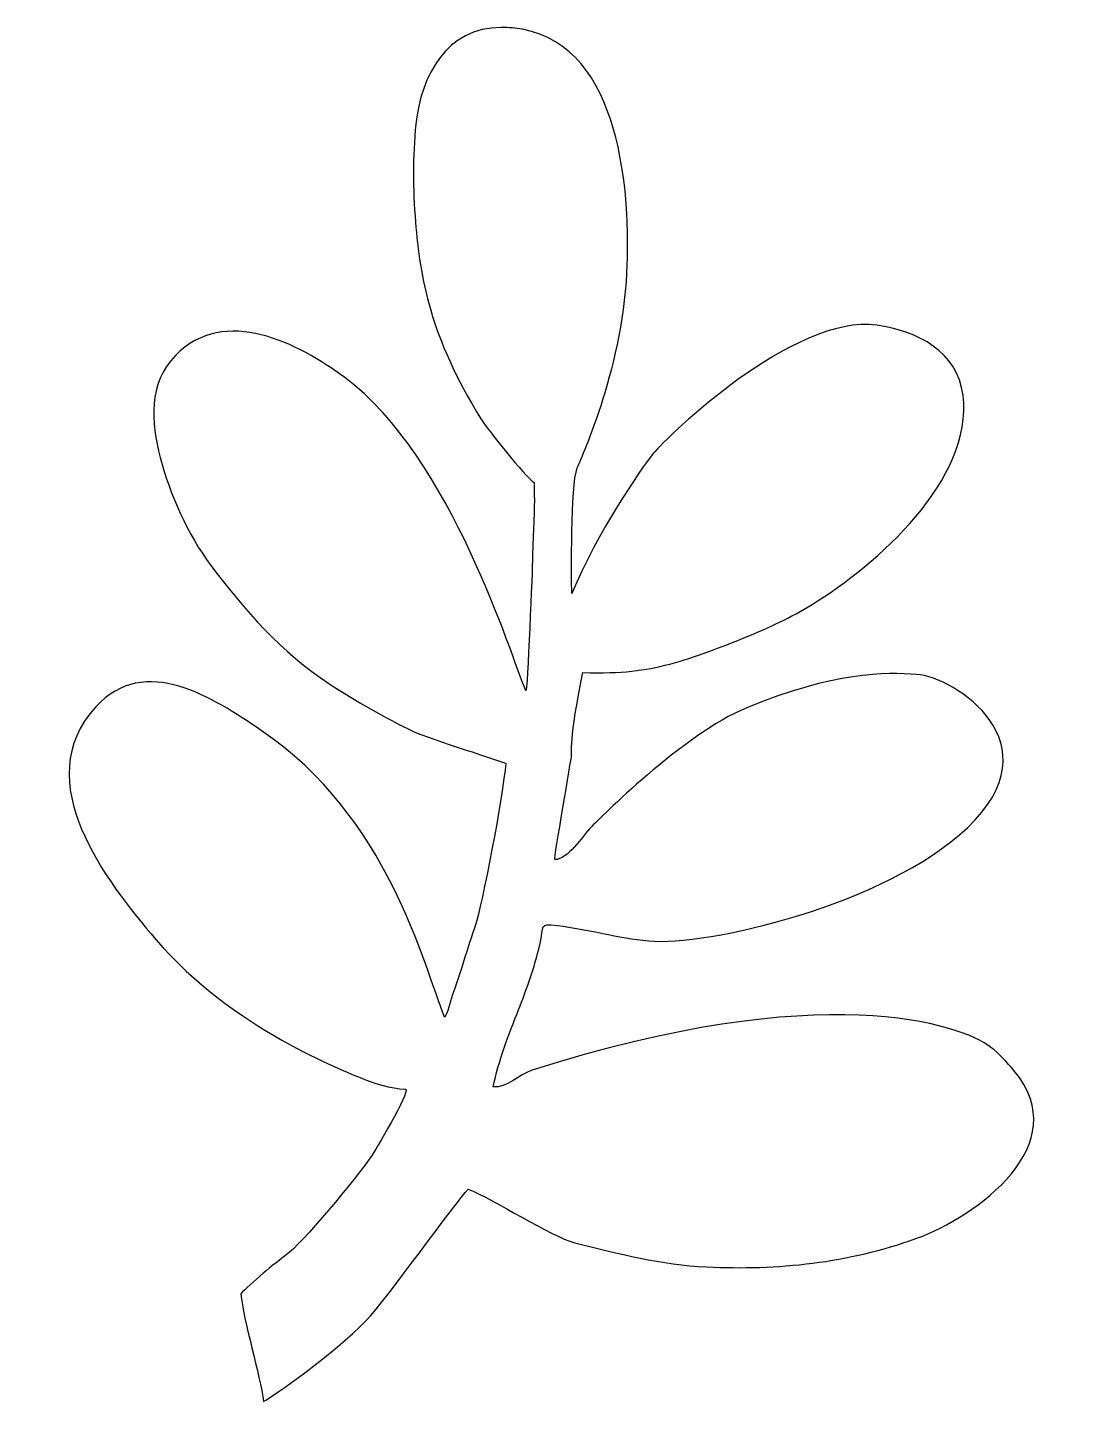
# Model space of a CAD drawing. Header units: centimetres. Extents: x -3.24 to 3.24, y -4.24 to 4.24.
import ezdxf

# ---------------------------------------------------------------- set-up
doc = ezdxf.new("R2010")
doc.units = ezdxf.units.CM
doc.header["$MEASUREMENT"] = 0
doc.layers.add('Layer 1', color=7, linetype='Continuous')

msp = doc.modelspace()

# ---------------------------------------------------------------- linework, layer by layer
at = {"layer": 'Layer 1'}
msp.add_open_spline([(-0.1797, 4.23155), (0.43326, 4.12021), (0.48996, 3.21489), (0.46633, 2.72647), (0.46633, 2.72647), (0.43691, 2.11753), (0.17161, 1.55513), (0.15955, 1.52341), (0.15955, 1.52341), (0.11579, 1.40829), (0.12526, 0.85401), (0.12526, 0.74638), (0.12526, 0.74638), (0.2839, 1.126), (0.55285, 1.51769), (0.62879, 1.61101), (0.62879, 1.61101), (0.71679, 1.71909), (1.4993, 2.47453), (2.01095, 2.40426), (2.01095, 2.40426), (2.26294, 2.36965), (2.51009, 2.24051), (2.5434, 1.97156), (2.5434, 1.97156), (2.60809, 1.44909), (2.00889, 0.925), (1.61138, 0.67984), (1.61138, 0.67984), (1.48046, 0.59909), (1.3409, 0.53395), (1.19837, 0.47675), (1.19837, 0.47675), (1.0466, 0.41584), (0.88881, 0.35398), (0.73075, 0.3116), (0.73075, 0.3116), (0.57301, 0.26927), (0.44254, 0.25347), (0.19328, 0.25916), (0.19328, 0.25916), (0.10983, -0.14695), (0.12446, -0.25638), (0.12446, -0.25638), (0.12446, -0.25638), (0.12446, -0.25638), (0.01484, -0.89551), (0.02008, -0.89567), (0.02008, -0.89567), (0.10035, -0.89805), (0.1906, -0.75108), (0.24543, -0.6953), (0.24543, -0.6953), (0.28705, -0.65291), (0.81307, -0.12145), (1.20666, 0.04159), (1.20666, 0.04159), (1.74578, 0.26485), (2.06785, 0.26125), (2.25571, 0.24783), (2.25571, 0.24783), (2.49368, 0.23082), (3.12262, -0.17714), (2.57019, -0.6998), (2.57019, -0.6998), (2.06539, -1.17743), (0.95398, -1.43227), (0.60105, -1.39841), (0.60105, -1.39841), (0.41084, -1.38018), (0.22283, -1.32478), (0.03717, -1.30361), (0.03717, -1.30361), (-0.0829, -1.28993), (-0.04072, -1.29742), (-0.07186, -1.42312), (-0.07186, -1.42312), (-0.10705, -1.56531), (-0.15245, -1.69612), (-0.20346, -1.82386), (-0.20346, -1.82386), (-0.26236, -1.97134), (-0.32935, -2.14493), (-0.35933, -2.29879), (-0.35933, -2.29879), (-0.28125, -2.30929), (-0.1973, -2.22172), (-0.12446, -2.19841), (-0.12446, -2.19841), (1.67775, -1.62202), (2.52889, -1.91142), (2.71608, -2.05564), (2.71608, -2.05564), (2.76109, -2.09035), (2.81776, -2.15115), (2.85824, -2.1991), (2.85824, -2.1991), (3.24493, -2.65683), (2.62562, -3.10128), (2.25245, -3.23658), (2.25245, -3.23658), (1.83708, -3.38723), (1.3984, -3.43242), (0.95753, -3.41134), (0.95753, -3.41134), (0.68199, -3.39816), (0.41085, -3.32927), (0.14428, -3.26201), (0.14428, -3.26201), (-0.00666, -3.22394), (-0.35568, -2.99245), (-0.51501, -2.93083), (-0.51501, -2.93083), (-0.58801, -3.00941), (-1.01928, -3.61076), (-1.14395, -3.74109), (-1.14395, -3.74109), (-1.35162, -3.95818), (-1.71767, -4.2057), (-1.77966, -4.24277), (-1.77966, -4.24277), (-1.79908, -4.08383), (-1.90319, -3.74109), (-1.92021, -3.57676), (-1.92021, -3.57676), (-1.86716, -3.52122), (-1.70132, -3.38152), (-1.63917, -3.3376), (-1.63917, -3.3376), (-1.55165, -3.27566), (-1.20105, -2.86352), (-1.11016, -2.72329), (-1.11016, -2.72329), (-1.06224, -2.64934), (-0.85343, -2.29101), (-0.90595, -2.31321), (-0.90595, -2.31321), (-0.98199, -2.31321), (-1.11452, -2.27188), (-1.18212, -2.24238), (-1.18212, -2.24238), (-1.26128, -2.20777), (-1.97119, -1.94491), (-2.44424, -1.38989), (-2.44424, -1.38989), (-2.75098, -1.03012), (-3.2381, -0.41009), (-2.8163, 0.047), (-2.8163, 0.047), (-2.51007, 0.37884), (-2.09362, 0.10508), (-1.7935, -0.09826), (-1.7935, -0.09826), (-1.00796, -0.63049), (-0.79367, -1.53727), (-0.66056, -1.869), (-0.66056, -1.869), (-0.64341, -1.85191), (-0.62283, -1.76425), (-0.61463, -1.74099), (-0.61463, -1.74099), (-0.56288, -1.59483), (-0.51872, -1.44513), (-0.46911, -1.2981), (-0.46911, -1.2981), (-0.43374, -1.19311), (-0.2965, -0.49554), (-0.28271, -0.30184), (-0.28271, -0.30184), (-0.28231, -0.29626), (-0.76055, -0.14841), (-0.85193, -0.10499), (-0.85193, -0.10499), (-1.0332, -0.01884), (-1.2074, 0.08223), (-1.37549, 0.19169), (-1.37549, 0.19169), (-1.66174, 0.37806), (-1.90048, 0.64833), (-2.10439, 0.92025), (-2.10439, 0.92025), (-2.2511, 1.11594), (-2.35514, 1.35287), (-2.41816, 1.58814), (-2.41816, 1.58814), (-2.47595, 1.8038), (-2.4919, 2.04399), (-2.32307, 2.21748), (-2.32307, 2.21748), (-2.02097, 2.52789), (-1.56313, 2.29328), (-1.27654, 2.08045), (-1.27654, 2.08045), (-0.61699, 1.59063), (-0.25027, 0.35891), (-0.15807, 0.14579), (-0.15807, 0.14579), (-0.14913, 0.1251), (-0.11698, 0.93218), (-0.11669, 0.96526), (-0.11669, 0.96526), (-0.11505, 1.14949), (-0.10142, 1.20537), (-0.10711, 1.43201), (-0.10711, 1.43201), (-0.16161, 1.46691), (-0.4009, 1.76914), (-0.43562, 1.82529), (-0.43562, 1.82529), (-0.753, 2.33859), (-0.81142, 2.69561), (-0.83992, 3.0414), (-0.83992, 3.0414), (-0.85651, 3.24259), (-0.85847, 3.44582), (-0.83762, 3.64677), (-0.83762, 3.64677), (-0.80666, 3.9449), (-0.64688, 4.24292), (-0.31041, 4.24287), (-0.31041, 4.24287), (-0.26408, 4.24287), (-0.22056, 4.23898), (-0.1797, 4.23155)], degree=3, knots=[0, 0, 0, 0, 0.0175439, 0.0175439, 0.0175439, 0.0175439, 0.0350877, 0.0350877, 0.0350877, 0.0350877, 0.0526316, 0.0526316, 0.0526316, 0.0526316, 0.0701754, 0.0701754, 0.0701754, 0.0701754, 0.0877193, 0.0877193, 0.0877193, 0.0877193, 0.1052632, 0.1052632, 0.1052632, 0.1052632, 0.122807, 0.122807, 0.122807, 0.122807, 0.1403509, 0.1403509, 0.1403509, 0.1403509, 0.1578947, 0.1578947, 0.1578947, 0.1578947, 0.1754386, 0.1754386, 0.1754386, 0.1754386, 0.1929825, 0.1929825, 0.1929825, 0.1929825, 0.2105263, 0.2105263, 0.2105263, 0.2105263, 0.2280702, 0.2280702, 0.2280702, 0.2280702, 0.245614, 0.245614, 0.245614, 0.245614, 0.2631579, 0.2631579, 0.2631579, 0.2631579, 0.2807018, 0.2807018, 0.2807018, 0.2807018, 0.2982456, 0.2982456, 0.2982456, 0.2982456, 0.3157895, 0.3157895, 0.3157895, 0.3157895, 0.3333333, 0.3333333, 0.3333333, 0.3333333, 0.3508772, 0.3508772, 0.3508772, 0.3508772, 0.3684211, 0.3684211, 0.3684211, 0.3684211, 0.3859649, 0.3859649, 0.3859649, 0.3859649, 0.4035088, 0.4035088, 0.4035088, 0.4035088, 0.4210526, 0.4210526, 0.4210526, 0.4210526, 0.4385965, 0.4385965, 0.4385965, 0.4385965, 0.4561404, 0.4561404, 0.4561404, 0.4561404, 0.4736842, 0.4736842, 0.4736842, 0.4736842, 0.4912281, 0.4912281, 0.4912281, 0.4912281, 0.5087719, 0.5087719, 0.5087719, 0.5087719, 0.5263158, 0.5263158, 0.5263158, 0.5263158, 0.5438596, 0.5438596, 0.5438596, 0.5438596, 0.5614035, 0.5614035, 0.5614035, 0.5614035, 0.5789474, 0.5789474, 0.5789474, 0.5789474, 0.5964912, 0.5964912, 0.5964912, 0.5964912, 0.6140351, 0.6140351, 0.6140351, 0.6140351, 0.6315789, 0.6315789, 0.6315789, 0.6315789, 0.6491228, 0.6491228, 0.6491228, 0.6491228, 0.6666667, 0.6666667, 0.6666667, 0.6666667, 0.6842105, 0.6842105, 0.6842105, 0.6842105, 0.7017544, 0.7017544, 0.7017544, 0.7017544, 0.7192982, 0.7192982, 0.7192982, 0.7192982, 0.7368421, 0.7368421, 0.7368421, 0.7368421, 0.754386, 0.754386, 0.754386, 0.754386, 0.7719298, 0.7719298, 0.7719298, 0.7719298, 0.7894737, 0.7894737, 0.7894737, 0.7894737, 0.8070175, 0.8070175, 0.8070175, 0.8070175, 0.8245614, 0.8245614, 0.8245614, 0.8245614, 0.8421053, 0.8421053, 0.8421053, 0.8421053, 0.8596491, 0.8596491, 0.8596491, 0.8596491, 0.877193, 0.877193, 0.877193, 0.877193, 0.8947368, 0.8947368, 0.8947368, 0.8947368, 0.9122807, 0.9122807, 0.9122807, 0.9122807, 0.9298246, 0.9298246, 0.9298246, 0.9298246, 0.9473684, 0.9473684, 0.9473684, 0.9473684, 0.9649123, 0.9649123, 0.9649123, 0.9649123, 1, 1, 1, 1], dxfattribs=at)

doc.saveas('drawing.dxf')
